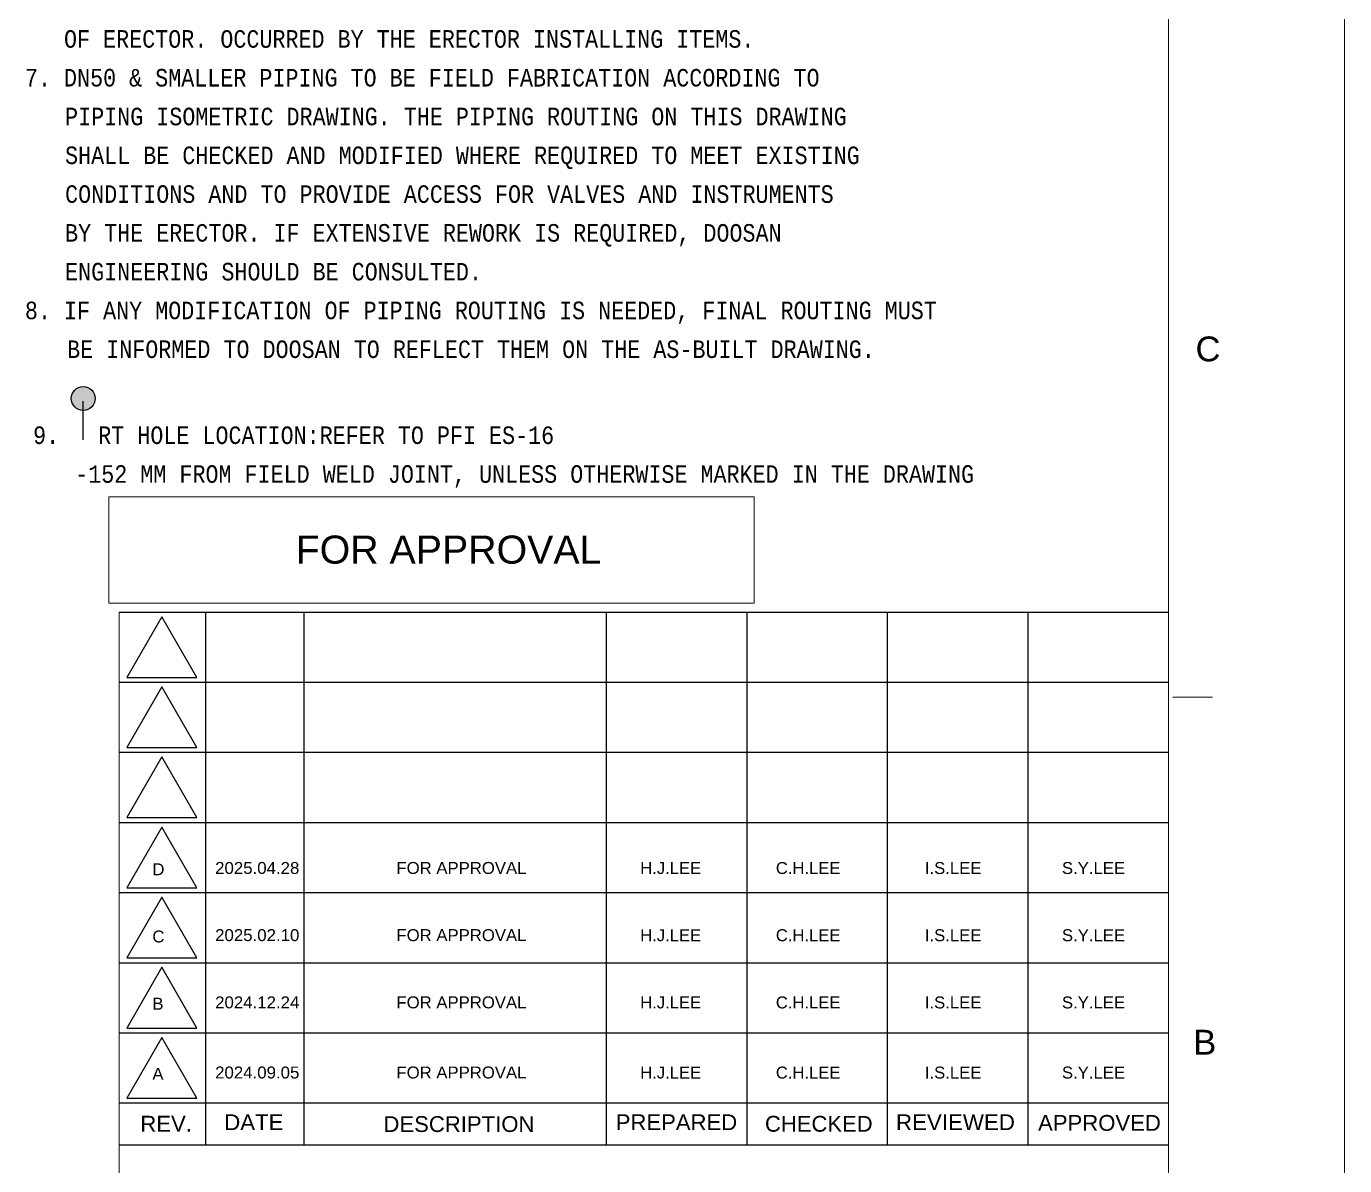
# Model space of a CAD drawing. Header units: inches. Extents: x 1155 to 1996, y 2 to 596.
# Drawn here: x 1808.3 to 1995.9, y 133.2 to 295.4 of the extents above; entities that cross this region are included whole.
import ezdxf
from ezdxf.enums import TextEntityAlignment as Align

# ---------------------------------------------------------------- set-up
doc = ezdxf.new("R2010")
doc.units = ezdxf.units.IN
doc.header["$MEASUREMENT"] = 0
for name, color, linetype in [('BG 0 -1', 7, 'Continuous'), ('BG 09.title block', 7, 'Continuous'), ('FRAME', 7, 'Continuous')]:
    doc.layers.add(name, color=color, linetype=linetype)
doc.styles.add('Arial', font='arial.ttf')
doc.styles.add('MONOTXT', font='MONOTXT.shx', dxfattribs={"width": 0.8})

msp = doc.modelspace()

# ---------------------------------------------------------------- hatches: boundary and pattern name
at = {"linetype": 'Continuous'}
msp.add_hatch(color=2, dxfattribs=at).paths.add_polyline_path([(1816.43, 244.11), (1816.58, 244.1), (1816.73, 244.08), (1816.87, 244.05), (1817.01, 244), (1817.15, 243.95), (1817.28, 243.88), (1817.41, 243.8), (1817.52, 243.71), (1817.63, 243.61), (1817.73, 243.5), (1817.82, 243.38), (1817.9, 243.26), (1817.97, 243.13), (1818.03, 242.99), (1818.07, 242.85), (1818.1, 242.7), (1818.12, 242.56), (1818.13, 242.41), (1818.12, 242.26), (1818.1, 242.12), (1818.07, 241.97), (1818.03, 241.83), (1817.97, 241.69), (1817.9, 241.56), (1817.82, 241.44), (1817.73, 241.32), (1817.63, 241.21), (1817.52, 241.11), (1817.41, 241.02), (1817.28, 240.94), (1817.15, 240.87), (1817.01, 240.82), (1816.87, 240.77), (1816.73, 240.74), (1816.58, 240.72), (1816.43, 240.72), (1816.29, 240.72), (1816.14, 240.74), (1815.99, 240.77), (1815.85, 240.82), (1815.72, 240.87), (1815.59, 240.94), (1815.46, 241.02), (1815.34, 241.11), (1815.23, 241.21), (1815.13, 241.32), (1815.04, 241.44), (1814.96, 241.56), (1814.9, 241.69), (1814.84, 241.83), (1814.8, 241.97), (1814.76, 242.12), (1814.74, 242.26), (1814.74, 242.41), (1814.74, 242.56), (1814.76, 242.7), (1814.8, 242.85), (1814.84, 242.99), (1814.9, 243.13), (1814.96, 243.26), (1815.04, 243.38), (1815.13, 243.5), (1815.23, 243.61), (1815.34, 243.71), (1815.46, 243.8), (1815.59, 243.88), (1815.72, 243.95), (1815.85, 244), (1815.99, 244.05), (1816.14, 244.08), (1816.29, 244.1)])

# ---------------------------------------------------------------- linework, layer by layer
at = {"color": 2}
msp.add_line((1816.43, 236.51), (1816.43, 242.02), dxfattribs=at)
at = {"color": 2, "linetype": 'Continuous'}
msp.add_circle((1816.43, 242.41), 1.7, dxfattribs=at)
at = {"layer": 'BG 0 -1', "color": 7, "linetype": 'Continuous', "lineweight": 9}
for p, q in [((1995.89, 595.63), (1995.89, 1.63)), ((1970.83, 19.74), (1970.83, 578.38)), ((1821.56, 212.01), (1821.56, 19.74)), ((1971.45, 199.92), (1977.11, 199.92))]:
    msp.add_line(p, q, dxfattribs=at)
at = {"layer": 'BG 0 -1', "color": 1, "linetype": 'Continuous', "lineweight": 9}
for p, q in [((1820.06, 228.42), (1911.89, 228.42)), ((1820.06, 213.28), (1820.06, 228.42)), ((1911.89, 228.42), (1911.89, 213.28)), ((1911.89, 213.28), (1820.06, 213.28))]:
    msp.add_line(p, q, dxfattribs=at)
at = {"layer": 'BG 09.title block', "color": 7, "linetype": 'Continuous', "lineweight": 25}
for p, q in [((1821.56, 212.01), (1970.83, 212.01)), ((1833.83, 212.01), (1833.83, 136.16)), ((1847.83, 212.01), (1847.83, 136.16)), ((1890.83, 212.01), (1890.83, 136.16)), ((1910.83, 212.01), (1910.83, 136.16)), ((1930.83, 212.01), (1930.83, 136.16)), ((1950.83, 212.01), (1950.83, 136.16)), ((1827.62, 211.35), (1822.62, 202.71)), ((1832.61, 202.71), (1827.62, 211.35)), ((1822.62, 202.71), (1832.61, 202.71)), ((1821.56, 202.03), (1970.83, 202.03)), ((1827.62, 201.37), (1822.62, 192.73)), ((1832.61, 192.73), (1827.62, 201.37)), ((1821.56, 192.05), (1970.83, 192.05)), ((1821.56, 192.05), (1970.83, 192.05)), ((1822.62, 192.73), (1832.61, 192.73)), ((1827.62, 191.39), (1822.62, 182.75)), ((1832.61, 182.75), (1827.62, 191.39)), ((1821.56, 182.07), (1970.83, 182.07)), ((1822.62, 182.75), (1832.61, 182.75)), ((1827.62, 181.41), (1822.62, 172.77)), ((1832.61, 172.77), (1827.62, 181.41)), ((1822.62, 172.77), (1832.61, 172.77)), ((1821.56, 172.09), (1970.83, 172.09)), ((1827.62, 171.43), (1822.62, 162.79)), ((1832.61, 162.79), (1827.62, 171.43)), ((1821.56, 162.11), (1970.83, 162.11)), ((1822.62, 162.79), (1832.61, 162.79)), ((1827.62, 161.45), (1822.62, 152.81)), ((1832.61, 152.81), (1827.62, 161.45)), ((1821.56, 152.13), (1970.83, 152.13)), ((1822.62, 152.81), (1832.61, 152.81)), ((1827.62, 151.47), (1822.62, 142.83)), ((1832.61, 142.83), (1827.62, 151.47)), ((1822.62, 142.83), (1832.61, 142.83)), ((1821.56, 142.15), (1970.83, 142.15)), ((1970.83, 136.16), (1821.56, 136.16))]:
    msp.add_line(p, q, dxfattribs=at)

# ---------------------------------------------------------------- texts
at = {"layer": 'BG 0 -1', "color": 7, "style": 'Arial'}
for s, height, width, p in [('C', 3.54, 0.992063, (1974.68, 247.69)), ('B ', 3.537, 1.005373, (1974.33, 149.02))]:
    msp.add_text(s, height=height, dxfattribs=dict(at, width=width)).set_placement(p)
at = {"layer": 'BG 09.title block', "color": 7, "style": 'Arial'}
for s, width, p in [('REV.', 1.000881, (1828.22, 139.19)), ('DATE', 1.004333, (1840.7, 139.4)), ('DESCRIPTION', 1.000365, (1869.88, 139.14)), ('PREPARED', 0.999338, (1900.83, 139.4)), ('CHECKED', 0.996974, (1921.08, 139.18)), ('REVIEWED', 1.010172, (1940.52, 139.4)), ('APPROVED', 1.000499, (1961.01, 139.31))]:
    msp.add_text(s, height=2.25, dxfattribs=dict(at, width=width)).set_placement(p, align=Align.MIDDLE)
at = {"layer": 'FRAME', "color": 2, "style": 'MONOTXT', "width": 0.8566}
for s, p in [('   OF ERECTOR. OCCURRED BY THE ERECTOR INSTALLING ITEMS.', (1808.13, 293.58)), ('7. DN50 & SMALLER PIPING TO BE FIELD FABRICATION ACCORDING TO ', (1808.13, 288.06)), ('    PIPING ISOMETRIC DRAWING. THE PIPING ROUTING ON THIS DRAWING', (1806.43, 282.54)), ('    SHALL BE CHECKED AND MODIFIED WHERE REQUIRED TO MEET EXISTING ', (1806.43, 277.02)), ('    CONDITIONS AND TO PROVIDE ACCESS FOR VALVES AND INSTRUMENTS ', (1806.43, 271.5)), ('    BY THE ERECTOR. IF EXTENSIVE REWORK IS REQUIRED, DOOSAN', (1806.43, 265.98)), ('    ENGINEERING SHOULD BE CONSULTED.', (1806.43, 260.46)), ('8. IF ANY MODIFICATION OF PIPING ROUTING IS NEEDED, FINAL ROUTING MUST ', (1808.13, 254.94)), ('    BE INFORMED TO DOOSAN TO REFLECT THEM ON THE AS-BUILT DRAWING.', (1806.72, 249.42)), ('9.   RT HOLE LOCATION:REFER TO PFI ES-16 ', (1809.29, 237.18)), ('    -152 MM FROM FIELD WELD JOINT, UNLESS OTHERWISE MARKED IN THE DRAWING ', (1807.87, 231.66))]:
    msp.add_text(s, height=2.5, dxfattribs=at).set_placement(p, align=Align.MIDDLE_LEFT)
at = {"layer": 'FRAME', "color": 2, "style": 'Arial'}
for s, height, width, p in [('FOR APPROVAL', 4, 1.000881, (1846.65, 218.9)), ('2025.04.28', 1.7, 1.008516, (1835.19, 174.74)), ('FOR APPROVAL', 1.7, 1.000881, (1860.99, 174.74)), ('H.J.LEE', 1.7, 0.994425, (1895.67, 174.73)), ('C.H.LEE', 1.7, 0.994425, (1914.97, 174.73)), ('I.S.LEE', 1.7, 0.999741, (1936.17, 174.73)), ('S.Y.LEE', 1.7, 1.001253, (1955.67, 174.73)), ('D', 1.7, 1.004063, (1826.26, 174.55)), ('C', 1.7, 1.004063, (1826.26, 164.99)), ('2025.02.10', 1.7, 1.008516, (1835.19, 165.18)), ('FOR APPROVAL', 1.7, 1.000881, (1860.99, 165.18)), ('H.J.LEE', 1.7, 0.994425, (1895.67, 165.17)), ('C.H.LEE', 1.7, 0.994425, (1914.97, 165.17)), ('I.S.LEE', 1.7, 0.999741, (1936.17, 165.17)), ('S.Y.LEE', 1.7, 1.001253, (1955.67, 165.17)), ('B', 1.7, 1.004063, (1826.26, 155.42)), ('2024.12.24', 1.7, 1.008516, (1835.19, 155.61)), ('FOR APPROVAL', 1.7, 1.000881, (1860.99, 155.61)), ('H.J.LEE', 1.7, 0.994425, (1895.67, 155.6)), ('C.H.LEE', 1.7, 0.994425, (1914.97, 155.6)), ('I.S.LEE', 1.7, 0.999741, (1936.17, 155.6)), ('S.Y.LEE', 1.7, 1.001253, (1955.67, 155.6)), ('A', 1.7, 1.004063, (1826.26, 145.44)), ('2024.09.05', 1.7, 1.008516, (1835.19, 145.63)), ('FOR APPROVAL', 1.7, 1.000881, (1860.99, 145.63)), ('H.J.LEE', 1.7, 0.994425, (1895.67, 145.62)), ('C.H.LEE', 1.7, 0.994425, (1914.97, 145.62)), ('I.S.LEE', 1.7, 0.999741, (1936.17, 145.62)), ('S.Y.LEE', 1.7, 1.001253, (1955.67, 145.62))]:
    msp.add_text(s, height=height, dxfattribs=dict(at, width=width)).set_placement(p)

doc.saveas('drawing.dxf')
